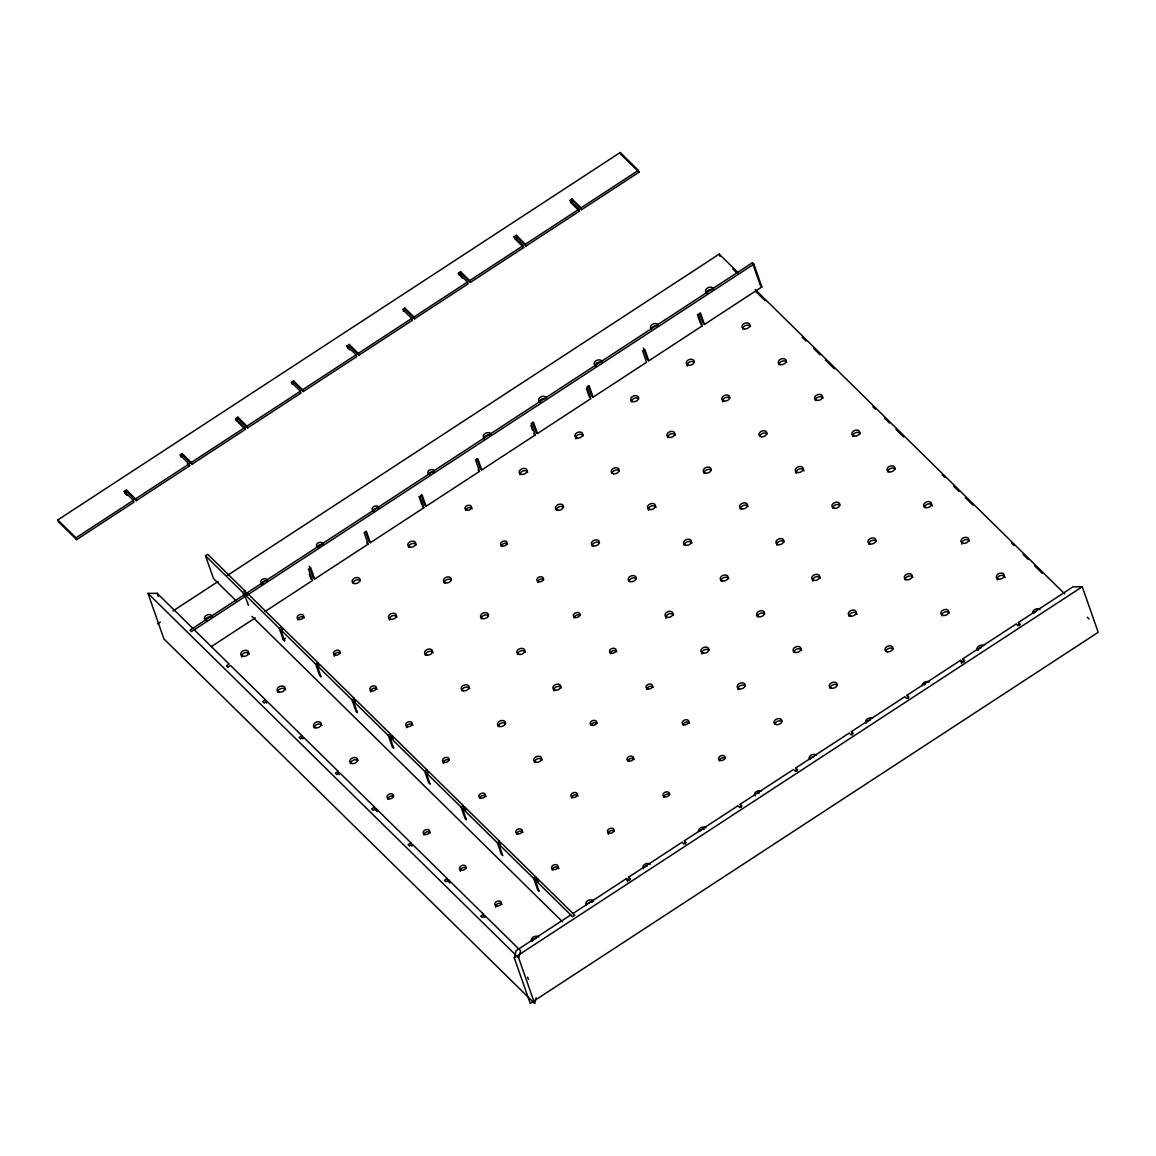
<?xml version="1.0" encoding="UTF-8"?>
<svg xmlns="http://www.w3.org/2000/svg" width="1156" height="1156" viewBox="0 0 1156 1156"><rect width="100%" height="100%" fill="white"/><g stroke="black" fill="none" stroke-linecap="round" stroke-linejoin="round"><path stroke-width="1.5" d="M1019.606 625.714L1018.465 622.463L1073.043 586.815L1082.247 586.757L1098.2 632.303L530.214 1003.379L514.261 957.818L516.183 950.608L570.761 914.96M536.182 997.715L534.636 1003.495L518.683 957.934L520.619 950.723L485 915.697L482.211 917.517L480.752 916.087L483.54 914.266L448.658 879.947L445.869 881.768L444.41 880.337L447.199 878.517L412.302 844.212L409.527 846.033L408.068 844.603L410.857 842.782L375.96 808.478L373.186 810.298L371.726 808.868L374.515 807.047L339.618 772.728L336.829 774.549L335.385 773.118L338.159 771.298L303.334 737.051L300.56 738.872L299.101 737.441L301.889 735.621L266.935 701.244L264.146 703.065L262.687 701.634L265.475 699.814L230.579 665.509L227.804 667.33L226.345 665.899L229.134 664.079L194.237 629.774M458.354 273.134L467.443 282.064L468.079 283.885L414.614 318.81L413.978 316.99L404.889 308.06L402.664 309.505L411.753 318.449L412.389 320.27L358.938 355.195L358.302 353.375L349.213 344.43L346.988 345.89L356.062 354.82L356.713 356.64L303.248 391.566L302.612 389.745L293.523 380.815L291.298 382.275L300.387 391.205L301.022 393.026L247.557 427.951L246.922 426.13L237.847 417.186L235.607 418.645L244.696 427.575L245.332 429.411L191.882 464.322L191.246 462.501L182.157 453.571L179.931 455.03L189.02 463.961L189.656 465.781L136.191 500.707L135.555 498.886L126.466 489.956L124.241 491.401L133.33 500.346L133.966 502.166L76.614 539.635L58.436 521.761L57.8 519.94L620.223 152.505L638.401 170.38L639.037 172.201L581.67 209.669L572.596 200.739L571.945 198.919L569.72 200.378L578.809 209.308L579.445 211.129L525.994 246.055L516.905 237.125L516.27 235.289L514.044 236.749L514.68 238.57L523.769 247.514L470.304 282.425L461.215 273.495L460.579 271.674L458.354 273.134L462.4 278.307M127.146 495.462L124.877 493.222L127.102 491.777L126.466 489.956M180.567 456.851L182.793 455.392L182.157 453.571M245.332 429.411L236.258 420.466L238.483 419.021L237.847 417.186M291.933 384.095L294.159 382.636L293.523 380.815M349.892 349.95L347.624 347.71L349.849 346.251L349.213 344.43M403.314 311.325L405.539 309.88L404.889 308.06M458.99 274.955L461.215 273.495M514.68 238.57L516.905 237.125M572.596 200.739L570.356 202.199L579.445 211.129M76.614 539.635L75.978 537.815L133.33 500.346M135.555 498.886L189.02 463.961M191.246 462.501L244.696 427.575M246.922 426.13L300.387 391.205M302.612 389.745L356.062 354.82M358.302 353.375L411.753 318.449M413.978 316.99L467.443 282.064M470.304 282.425L469.668 280.605L523.119 245.693L514.044 236.749M525.994 246.055L525.359 244.234L578.809 209.308M581.67 209.669L581.035 207.849L638.401 170.38M236.575 601.265L213.484 578.535L205.493 555.761L207.733 554.302L245.159 591.121L246.3 594.372M172.923 611.004L218.195 581.439M227.255 575.515L719.22 254.118L738.482 273.062M157.592 623.821L160.381 622.015M244.075 595.831L242.933 592.58L245.159 591.121M752.426 262.73L190.003 630.165L191.463 631.581L753.885 264.16L752.426 262.73L760.402 285.503L761.862 286.934L704.495 324.403L703.05 322.972L699.626 313.218M211.505 646.479L255.274 617.882M264.955 611.567L312.481 580.514L308.493 569.128L310.718 567.668L314.707 579.055L368.157 544.144L364.169 532.743L366.394 531.298L370.382 542.684L423.847 507.759L419.859 496.372L422.085 494.913L426.073 506.299L479.538 471.373L475.55 459.987L477.775 458.542L481.763 469.928L535.214 435.003L531.225 423.616L533.451 422.157L537.439 433.543L590.904 398.618L586.916 387.231L589.141 385.772L593.129 397.173L646.594 362.247L642.606 350.846L644.831 349.401L648.819 360.788L702.27 325.862L698.282 314.475L700.507 313.016L704.495 324.403M279.275 628.315L281.5 626.855L246.618 592.551L244.393 594.011L279.275 628.315L283.263 639.702L284.723 641.132L280.735 629.745L282.96 628.286L317.857 662.605L318.984 665.856M283.263 639.702L285.489 638.256M355.34 701.591L354.198 698.34L319.302 664.035L317.076 665.48L321.065 676.881L319.62 675.451L315.617 664.05L317.857 662.605M391.682 737.34L390.54 734.089L355.643 699.77L353.418 701.23L357.406 712.616L355.961 711.186L351.973 699.799L354.198 698.34M428.023 773.075L426.882 769.824L392 735.505L389.76 736.964L393.748 748.351L392.303 746.92L388.315 735.534L390.54 734.089M464.365 808.824L463.224 805.559L428.341 771.254L426.116 772.714L430.104 784.1L428.645 782.67L424.657 771.283L426.882 769.824M500.707 844.559L499.58 841.308L464.683 806.989L462.458 808.449L466.446 819.835L464.987 818.405L460.998 807.018L463.224 805.559M537.063 880.294L535.922 877.043L501.025 842.738L498.8 844.183L502.788 855.585L501.328 854.154L497.34 842.753L499.58 841.308M535.141 879.933L572.581 916.737L574.807 915.292L537.367 878.473L535.141 879.933L539.13 891.319L537.685 889.889L533.696 878.502L535.922 877.043M572.986 913.5L626.451 878.574L628.257 880.366L630.497 878.907L628.676 877.115L682.127 842.204L683.947 843.981L686.173 842.522L684.366 840.744L737.918 805.761L739.724 807.538L741.964 806.093L740.143 804.301L793.507 769.434L795.314 771.225L797.553 769.766L795.733 767.989L849.183 733.063L851.004 734.84L853.229 733.395L851.408 731.604L904.873 696.678L906.694 698.47L908.919 697.01L907.099 695.218L960.564 660.307L962.37 662.085L964.61 660.64L962.789 658.848L1016.24 623.922L1018.06 625.714L1020.286 624.254L1018.465 622.463M514.261 957.818L1082.247 586.757M534.636 1003.495L163.921 638.936L147.968 593.375L157.173 593.317L192.792 628.344M639.037 172.201L620.859 154.34L620.223 152.505M755.171 289.477L1064.676 593.852M1087.276 617.232L1089.082 619.024M732.861 269.03L736.704 272.816M755.966 291.76L764.969 300.603M802.206 337.22L806.064 341.006M813.766 348.592L820.182 354.906M825.326 359.95L834.314 368.793M872.838 406.681L875.41 409.21M884.398 418.053L889.542 423.096M895.958 429.411L903.66 436.997M942.183 474.885L944.755 477.414M953.743 486.243L958.888 491.3M965.303 497.615L973.005 505.186M1011.543 543.074L1014.101 545.603M1023.103 554.447L1028.233 559.504M1034.649 565.819L1042.365 573.39M700.825 324.431L702.27 325.862M571.945 198.919L581.035 207.849M648.819 360.788L647.36 359.357L643.372 347.97M516.27 235.289L525.359 244.234M593.129 397.173L591.67 395.742L588.26 385.974M460.579 271.674L469.668 280.605M537.439 433.543L535.994 432.113L532.569 422.359M533.769 433.572L535.214 435.003M405.539 309.88L414.614 318.81M481.763 469.928L480.304 468.498L476.893 458.73M478.078 469.943L479.538 471.373M349.849 346.251L358.938 355.195M426.073 506.299L424.613 504.869L421.203 495.115M422.388 506.328L423.847 507.759M294.159 382.636L303.248 391.566M370.382 542.684L368.937 541.254L365.513 531.485M366.712 542.713L368.157 544.144M238.483 419.021L247.557 427.951M314.707 579.055L313.247 577.639L309.259 566.238M182.793 455.392L191.882 464.322M187.373 463.556L189.656 465.781M205.493 555.761L242.933 592.58M280.735 629.745L315.617 664.05M317.076 665.48L351.973 699.799M353.418 701.23L388.315 735.534M389.76 736.964L424.657 771.283M426.116 772.714L460.998 807.018M462.458 808.449L497.34 842.753M498.8 844.183L533.696 878.502M127.102 491.777L136.191 500.707M251.979 616.408L562.582 921.852M147.968 593.375L518.683 957.934M57.8 519.94L75.978 537.815M962.789 658.848L963.931 662.099M960.564 660.307L961.705 663.558M907.099 695.218L908.24 698.484M753.885 264.16L761.862 286.934M719.22 254.118L720.015 256.401M851.408 731.604L852.55 734.855M697.4 314.678L700.247 322.813M795.733 767.989L796.874 771.24M740.143 804.301L741.285 807.553M586.598 389.052L589.444 397.187M523.119 245.693L523.769 247.514M684.366 840.744L685.494 843.996M530.907 425.437L532.627 430.321M628.676 877.115L629.818 880.381M626.451 878.574L627.592 881.826M418.978 496.56L421.824 504.695M537.367 878.473L538.508 881.725M346.988 345.89L347.624 347.71M527.627 977.109L528.422 979.378M464.683 806.989L465.825 810.24M483.54 914.266L484.682 917.517M448.658 879.947L449.785 883.213M447.199 878.517L448.34 881.782M392 735.505L393.127 738.771M410.857 842.782L411.998 846.033M309.317 574.2L311.022 579.084M375.96 808.478L377.102 811.729M374.515 807.047L375.642 810.298M235.607 418.645L236.258 420.466M338.159 771.298L339.3 774.549M281.5 626.855L282.642 630.121M301.889 735.621L303.017 738.872M245.534 597.262L248.381 605.397M265.475 699.814L266.617 703.079M124.241 491.401L124.877 493.222M157.173 593.317L158.314 596.568M796.238 473.353A4.104 2.904 -19.3 0 1 799.302 468.989A4.104 2.904 -19.3 0 1 804.012 470.983M924.424 507.715A4.104 2.904 -19.3 0 1 928.196 503.958A4.104 2.904 -19.3 0 1 932.401 506.082M1033.883 613.359A4.104 2.904 -19.3 0 1 1036.195 611.481M684.265 545.372A4.104 2.904 -19.3 0 1 687.517 541.745A4.104 2.904 -19.3 0 1 692.039 543.002M387.795 799.258A3.425 2.428 -19.3 0 1 389.673 796.556A3.425 2.428 -19.3 0 1 393.329 796.354M815.399 400.496A4.104 2.904 -19.3 0 1 818.636 396.869A4.104 2.904 -19.3 0 1 823.173 398.126M334.387 656.261A3.425 2.428 -19.3 0 1 336.107 652.967A3.425 2.428 -19.3 0 1 340.341 653.154M263.38 583.766A3.425 2.428 -19.3 0 1 260.808 581.237A3.425 2.428 -19.3 0 1 264.753 578.665A3.425 2.428 -19.3 0 1 267.311 581.193M261.545 584.17A3.425 2.428 -19.3 0 1 266.357 581.02M297.887 619.919A3.425 2.428 -19.3 0 1 300.589 616.885A3.425 2.428 -19.3 0 1 304.36 617.94M406.623 727.745A3.425 2.428 -19.3 0 1 408.747 724.263A3.425 2.428 -19.3 0 1 412.952 725.159M370.729 692.01A3.425 2.428 -19.3 0 1 372.853 688.514A3.425 2.428 -19.3 0 1 377.058 689.424M373.937 510.923A3.425 2.428 -19.3 0 1 373.619 506.66A3.425 2.428 -19.3 0 1 378.749 507.773M317.293 547.135A3.425 2.428 -19.3 0 1 322.77 544.895M319.923 547.294A3.425 2.428 -19.3 0 1 316.426 545.3A3.425 2.428 -19.3 0 1 320.14 542.294A3.425 2.428 -19.3 0 1 323.001 544.808M372.911 511.414A3.425 2.428 -19.3 0 1 377.737 508.264M587.031 904.397A4.104 2.904 -19.3 0 1 592.392 902.2M887.808 471.98A4.104 2.904 -19.3 0 1 890.553 468.527A4.104 2.904 -19.3 0 1 895.134 468.975M648.53 510.374A4.104 2.904 -19.3 0 1 651.074 506.184A4.104 2.904 -19.3 0 1 656.117 507.267M700.363 830.889A4.104 2.904 -19.3 0 1 702.082 829.762M703.108 829.444A4.104 2.904 -19.3 0 1 704.149 829.343M314.23 727.904A4.104 2.904 -19.3 0 1 317.466 724.277A4.104 2.904 -19.3 0 1 322.004 725.535M961.879 544.187A4.104 2.904 -19.3 0 1 964.436 539.996A4.104 2.904 -19.3 0 1 969.465 541.08M532.714 940.767A4.104 2.904 -19.3 0 1 536.052 938.585M849.154 616.437A4.104 2.904 -19.3 0 1 852.593 612.521A4.104 2.904 -19.3 0 1 857.058 614.371M810.342 758.885A4.104 2.904 -19.3 0 1 813.694 756.703M758.134 793.377A4.104 2.904 -19.3 0 1 759.16 793.074M852.651 436.231A4.104 2.904 -19.3 0 1 855.888 432.59A4.104 2.904 -19.3 0 1 860.425 433.861M977.846 650.525A4.104 2.904 -19.3 0 1 979.58 648.357M980.519 647.866A4.104 2.904 -19.3 0 1 981.545 647.548M644.672 867.275A4.104 2.904 -19.3 0 1 647.432 865.83M779.043 364.761A4.104 2.904 -19.3 0 1 782.294 361.12A4.104 2.904 -19.3 0 1 786.817 362.392M740.36 509.001A4.104 2.904 -19.3 0 1 743.611 505.36A4.104 2.904 -19.3 0 1 748.149 506.631M443.427 763.495A3.425 2.428 -19.3 0 1 443.268 762.873M443.326 762.223A3.425 2.428 -19.3 0 1 445.97 759.853A3.425 2.428 -19.3 0 1 449.366 760.373M479.668 797.958A3.425 2.428 -19.3 0 1 482.746 795.473A3.425 2.428 -19.3 0 1 486.084 796.643M516.559 834.357A3.425 2.428 -19.3 0 1 519.261 831.323A3.425 2.428 -19.3 0 1 523.032 832.378M571.642 797.972A3.425 2.428 -19.3 0 1 574.344 794.952A3.425 2.428 -19.3 0 1 578.116 796.007M591.048 725.202A3.425 2.428 -19.3 0 1 593.678 722.832A3.425 2.428 -19.3 0 1 597.088 723.353M627.809 760.937A3.425 2.428 -19.3 0 1 630.873 758.452A3.425 2.428 -19.3 0 1 634.225 759.622M553.84 690.985A4.104 2.904 -19.3 0 1 556.397 686.794A4.104 2.904 -19.3 0 1 561.426 687.878M517.628 654.513A4.104 2.904 -19.3 0 1 520.879 650.871A4.104 2.904 -19.3 0 1 525.402 652.143M481.286 618.778A4.104 2.904 -19.3 0 1 484.017 615.324A4.104 2.904 -19.3 0 1 488.612 615.772M444.207 583.043A4.104 2.904 -19.3 0 1 446.953 579.575A4.104 2.904 -19.3 0 1 451.534 580.037M408.588 547.294A4.104 2.904 -19.3 0 1 411.839 543.652A4.104 2.904 -19.3 0 1 416.362 544.924M352.985 582.884A4.104 2.904 -19.3 0 1 356.149 580.037A4.104 2.904 -19.3 0 1 360.239 580.673M389.442 620.151A4.104 2.904 -19.3 0 1 392 615.96A4.104 2.904 -19.3 0 1 397.028 617.044M425.336 655.149A4.104 2.904 -19.3 0 1 428.587 651.522A4.104 2.904 -19.3 0 1 433.11 652.779M498.279 726.633A4.104 2.904 -19.3 0 1 501.025 723.179A4.104 2.904 -19.3 0 1 505.606 723.627M461.938 690.898A4.104 2.904 -19.3 0 1 465.189 687.256A4.104 2.904 -19.3 0 1 469.712 688.514M534.505 762.368A4.104 2.904 -19.3 0 1 537.757 758.741A4.104 2.904 -19.3 0 1 542.294 759.998M350.571 763.74A4.104 2.904 -19.3 0 1 353.187 760.243A4.104 2.904 -19.3 0 1 357.825 760.576M575.847 438.89A4.104 2.904 -19.3 0 1 578.39 434.699A4.104 2.904 -19.3 0 1 583.419 435.783M519.969 474.538A4.104 2.904 -19.3 0 1 523.206 470.897A4.104 2.904 -19.3 0 1 527.743 472.154M706.359 293.277A4.104 2.904 -19.3 0 1 712.154 289.491M667.677 437.517A4.104 2.904 -19.3 0 1 670.928 433.876A4.104 2.904 -19.3 0 1 675.451 435.147M628.994 581.757A4.104 2.904 -19.3 0 1 631.74 578.303A4.104 2.904 -19.3 0 1 636.32 578.751M651.392 328.853A4.104 2.904 -19.3 0 1 657.099 325.876M703.99 473.252A4.104 2.904 -19.3 0 1 706.735 469.798A4.104 2.904 -19.3 0 1 711.316 470.261M592.19 546.022A4.104 2.904 -19.3 0 1 594.935 542.569A4.104 2.904 -19.3 0 1 599.516 543.017M556.311 510.273A4.104 2.904 -19.3 0 1 559.056 506.819A4.104 2.904 -19.3 0 1 563.637 507.267M759.781 436.087A4.104 2.904 -19.3 0 1 762.96 433.24A4.104 2.904 -19.3 0 1 767.035 433.876M594.993 366.033A4.104 2.904 -19.3 0 1 597.247 362.811A4.104 2.904 -19.3 0 1 601.64 362.55M631.407 401.768A4.104 2.904 -19.3 0 1 634.138 398.314A4.104 2.904 -19.3 0 1 638.733 398.777M205.277 619.891A4.104 2.904 -19.3 0 1 210.984 616.914M612.073 473.107A4.104 2.904 -19.3 0 1 615.238 470.261A4.104 2.904 -19.3 0 1 619.327 470.897M539.39 401.623A4.104 2.904 -19.3 0 1 545.097 398.632M687.213 366.134A4.104 2.904 -19.3 0 1 689.279 362.16A4.104 2.904 -19.3 0 1 694.337 362.392M484.061 438.789A4.104 2.904 -19.3 0 1 486.315 435.566A4.104 2.904 -19.3 0 1 490.708 435.306M722.76 401.883A4.104 2.904 -19.3 0 1 724.826 397.91A4.104 2.904 -19.3 0 1 729.898 398.141M742.744 329.012A4.104 2.904 -19.3 0 1 745.996 325.385A4.104 2.904 -19.3 0 1 750.519 326.642M867.419 721.749A4.104 2.904 -19.3 0 1 870.165 720.318M924.352 685.031A4.104 2.904 -19.3 0 1 925.219 684.468M997.31 579.936A4.104 2.904 -19.3 0 1 1000.359 575.572A4.104 2.904 -19.3 0 1 1005.084 577.567M646.739 689.482A3.425 2.428 -19.3 0 1 649.455 686.447A3.425 2.428 -19.3 0 1 653.227 687.502M683.008 725.217A3.425 2.428 -19.3 0 1 685.71 722.197A3.425 2.428 -19.3 0 1 689.482 723.237M610.325 653.732A3.425 2.428 -19.3 0 1 613.027 650.712A3.425 2.428 -19.3 0 1 616.798 651.767M537.627 582.263A3.425 2.428 -19.3 0 1 539.91 579.373A3.425 2.428 -19.3 0 1 543.739 579.763M574.142 617.998A3.425 2.428 -19.3 0 1 576.425 615.122A3.425 2.428 -19.3 0 1 580.254 615.498M501.285 546.513A3.425 2.428 -19.3 0 1 503.568 543.638A3.425 2.428 -19.3 0 1 507.383 544.014M465.781 510.114A3.425 2.428 -19.3 0 1 468.859 507.629A3.425 2.428 -19.3 0 1 472.197 508.799M666 618.229A4.104 2.904 -19.3 0 1 668.558 614.038A4.104 2.904 -19.3 0 1 673.587 615.122M721.026 581.121A4.104 2.904 -19.3 0 1 724.277 577.48A4.104 2.904 -19.3 0 1 728.8 578.751M776.818 545.271A4.104 2.904 -19.3 0 1 779.245 541.369A4.104 2.904 -19.3 0 1 784.187 541.904M832.696 507.831A4.104 2.904 -19.3 0 1 835.586 504.84A4.104 2.904 -19.3 0 1 839.805 505.172M701.88 653.978A4.104 2.904 -19.3 0 1 703.946 650.004A4.104 2.904 -19.3 0 1 709.004 650.236M738.222 689.713A4.104 2.904 -19.3 0 1 738.034 688.976M738.106 688.181A4.104 2.904 -19.3 0 1 741.271 685.335A4.104 2.904 -19.3 0 1 745.36 685.97M774.852 723.916A4.104 2.904 -19.3 0 1 778.017 721.084A4.104 2.904 -19.3 0 1 782.092 721.72M830.051 688.152A4.104 2.904 -19.3 0 1 833.043 684.785A4.104 2.904 -19.3 0 1 837.522 685.479M885.828 651.175A4.104 2.904 -19.3 0 1 888.993 648.328A4.104 2.904 -19.3 0 1 893.068 648.964M941.692 615.816A4.104 2.904 -19.3 0 1 944.582 612.059A4.104 2.904 -19.3 0 1 949.307 612.998M905.09 579.835A4.104 2.904 -19.3 0 1 908.327 576.208A4.104 2.904 -19.3 0 1 912.864 577.465M868.792 544.288A4.104 2.904 -19.3 0 1 871.769 540.546A4.104 2.904 -19.3 0 1 876.465 541.557M812.74 581.179A4.104 2.904 -19.3 0 1 815.356 577.003A4.104 2.904 -19.3 0 1 820.355 578.145M757.368 616.856A4.104 2.904 -19.3 0 1 760.113 613.403A4.104 2.904 -19.3 0 1 764.694 613.85M793.84 652.475A4.104 2.904 -19.3 0 1 797.25 648.921A4.104 2.904 -19.3 0 1 801.672 650.322M241.734 657.157A4.104 2.904 -19.3 0 1 244.277 652.981A4.104 2.904 -19.3 0 1 249.306 654.05M277.874 692.169A4.104 2.904 -19.3 0 1 281.125 688.528A4.104 2.904 -19.3 0 1 285.662 689.8M423.92 834.993A3.425 2.428 -19.3 0 1 426.622 831.973A3.425 2.428 -19.3 0 1 430.408 833.014M460.42 871.349A3.425 2.428 -19.3 0 1 462.154 868.04A3.425 2.428 -19.3 0 1 466.374 868.228M495.751 907.171A3.425 2.428 -19.3 0 1 497.745 903.645A3.425 2.428 -19.3 0 1 501.993 904.44M552.293 870.092A3.425 2.428 -19.3 0 1 555.429 866.957A3.425 2.428 -19.3 0 1 558.94 868.734M608.388 834.329A3.425 2.428 -19.3 0 1 610.122 831.02A3.425 2.428 -19.3 0 1 614.342 831.222M663.66 797.337A3.425 2.428 -19.3 0 1 665.957 794.461A3.425 2.428 -19.3 0 1 669.772 794.837M719.35 760.966A3.425 2.428 -19.3 0 1 721.633 758.076A3.425 2.428 -19.3 0 1 725.462 758.466M428.659 474.379A3.425 2.428 -19.3 0 1 434.136 472.139M429.613 474.538A3.425 2.428 -19.3 0 1 428.948 470.535A3.425 2.428 -19.3 0 1 434.28 470.781M206.577 620.555A4.104 2.904 -19.3 0 1 206.201 615.454A4.104 2.904 -19.3 0 1 212.357 616.769M707.747 293.147A4.104 2.904 -19.3 0 1 707.371 288.032A4.104 2.904 -19.3 0 1 713.527 289.361M651.16 328.738A4.104 2.904 -19.3 0 1 652.779 324.142A4.104 2.904 -19.3 0 1 658.299 324.995M596.366 365.903A4.104 2.904 -19.3 0 1 595.571 361.091A4.104 2.904 -19.3 0 1 601.973 361.38M484.581 438.355A4.104 2.904 -19.3 0 1 485.058 433.543A4.104 2.904 -19.3 0 1 491.025 434.136M540.69 402.274A4.104 2.904 -19.3 0 1 540.314 397.173A4.104 2.904 -19.3 0 1 546.47 398.502M532.136 941.446A4.104 2.904 -19.3 0 1 533.292 937.111A4.104 2.904 -19.3 0 1 538.812 937.068M586.453 905.076A4.104 2.904 -19.3 0 1 588.072 900.481A4.104 2.904 -19.3 0 1 593.592 901.333M643.502 868.676A4.104 2.904 -19.3 0 1 644.672 864.356A4.104 2.904 -19.3 0 1 650.192 864.312M698.744 831.67A4.104 2.904 -19.3 0 1 700.811 827.71A4.104 2.904 -19.3 0 1 705.868 827.942M755.229 795.92A4.104 2.904 -19.3 0 1 755.981 791.903A4.104 2.904 -19.3 0 1 761.24 791.08M809.764 759.55A4.104 2.904 -19.3 0 1 810.92 755.229A4.104 2.904 -19.3 0 1 816.454 755.186M866.249 723.165A4.104 2.904 -19.3 0 1 866.986 719.148A4.104 2.904 -19.3 0 1 872.245 718.324M922.228 685.797A4.104 2.904 -19.3 0 1 924.424 682.185A4.104 2.904 -19.3 0 1 929.178 682.156M977.615 650.409A4.104 2.904 -19.3 0 1 978.366 646.377A4.104 2.904 -19.3 0 1 983.626 645.554M1032.857 613.403A4.104 2.904 -19.3 0 1 1034.923 609.429A4.104 2.904 -19.3 0 1 1039.981 609.66M906.463 579.705A4.104 2.904 -19.3 0 0 912.257 575.919A4.104 2.904 -19.3 0 0 906.087 574.604A4.104 2.904 -19.3 0 0 906.463 579.705M887.129 651.825A4.104 2.904 -19.3 0 0 892.909 648.039A4.104 2.904 -19.3 0 0 886.753 646.724A4.104 2.904 -19.3 0 0 887.129 651.825M298.898 619.428A3.425 2.428 -19.3 0 0 303.725 616.278A3.425 2.428 -19.3 0 0 298.595 615.165A3.425 2.428 -19.3 0 0 298.898 619.428M335.254 655.163A3.425 2.428 -19.3 0 0 340.066 652.013A3.425 2.428 -19.3 0 0 334.937 650.9A3.425 2.428 -19.3 0 0 335.254 655.163M371.596 690.898A3.425 2.428 -19.3 0 0 376.423 687.748A3.425 2.428 -19.3 0 0 371.278 686.65A3.425 2.428 -19.3 0 0 371.596 690.898M407.49 726.647A3.425 2.428 -19.3 0 0 412.302 723.497A3.425 2.428 -19.3 0 0 407.172 722.384A3.425 2.428 -19.3 0 0 407.49 726.647M943.339 615.498A4.104 2.904 -19.3 0 0 948.787 611.423A4.104 2.904 -19.3 0 0 942.386 610.527A4.104 2.904 -19.3 0 0 943.339 615.498M444.28 762.382A3.425 2.428 -19.3 0 0 449.106 759.232A3.425 2.428 -19.3 0 0 443.962 758.134A3.425 2.428 -19.3 0 0 444.28 762.382M480.621 798.131A3.425 2.428 -19.3 0 0 485.448 794.981A3.425 2.428 -19.3 0 0 480.318 793.869A3.425 2.428 -19.3 0 0 480.621 798.131M517.585 833.866A3.425 2.428 -19.3 0 0 522.396 830.716A3.425 2.428 -19.3 0 0 517.267 829.603A3.425 2.428 -19.3 0 0 517.585 833.866M572.654 797.481A3.425 2.428 -19.3 0 0 577.48 794.331A3.425 2.428 -19.3 0 0 572.336 793.233A3.425 2.428 -19.3 0 0 572.654 797.481M628.763 761.11A3.425 2.428 -19.3 0 0 633.589 757.96A3.425 2.428 -19.3 0 0 628.445 756.848A3.425 2.428 -19.3 0 0 628.763 761.11M592.002 725.361A3.425 2.428 -19.3 0 0 596.814 722.211A3.425 2.428 -19.3 0 0 591.684 721.113A3.425 2.428 -19.3 0 0 592.002 725.361M555.039 690.118A4.104 2.904 -19.3 0 0 560.819 686.346A4.104 2.904 -19.3 0 0 554.663 685.017A4.104 2.904 -19.3 0 0 555.039 690.118M519.015 654.383A4.104 2.904 -19.3 0 0 524.795 650.597A4.104 2.904 -19.3 0 0 518.625 649.267A4.104 2.904 -19.3 0 0 519.015 654.383M482.659 618.633A4.104 2.904 -19.3 0 0 488.453 614.862A4.104 2.904 -19.3 0 0 482.283 613.533A4.104 2.904 -19.3 0 0 482.659 618.633M445.595 582.899A4.104 2.904 -19.3 0 0 451.375 579.127A4.104 2.904 -19.3 0 0 445.219 577.798A4.104 2.904 -19.3 0 0 445.595 582.899M409.975 547.164A4.104 2.904 -19.3 0 0 415.755 543.378A4.104 2.904 -19.3 0 0 409.6 542.048A4.104 2.904 -19.3 0 0 409.975 547.164M354.285 583.534A4.104 2.904 -19.3 0 0 360.08 579.763A4.104 2.904 -19.3 0 0 353.909 578.434A4.104 2.904 -19.3 0 0 354.285 583.534M390.627 619.284A4.104 2.904 -19.3 0 0 396.421 615.498A4.104 2.904 -19.3 0 0 390.251 614.168A4.104 2.904 -19.3 0 0 390.627 619.284M426.723 655.019A4.104 2.904 -19.3 0 0 432.503 651.233A4.104 2.904 -19.3 0 0 426.347 649.918A4.104 2.904 -19.3 0 0 426.723 655.019M463.325 690.753A4.104 2.904 -19.3 0 0 469.105 686.982A4.104 2.904 -19.3 0 0 462.949 685.653A4.104 2.904 -19.3 0 0 463.325 690.753M499.667 726.503A4.104 2.904 -19.3 0 0 505.461 722.717A4.104 2.904 -19.3 0 0 499.291 721.387A4.104 2.904 -19.3 0 0 499.667 726.503M535.893 762.238A4.104 2.904 -19.3 0 0 541.687 758.466A4.104 2.904 -19.3 0 0 535.517 757.137A4.104 2.904 -19.3 0 0 535.893 762.238M850.773 616.134A4.104 2.904 -19.3 0 0 856.264 612.088A4.104 2.904 -19.3 0 0 849.877 611.148A4.104 2.904 -19.3 0 0 850.773 616.134M647.765 688.99A3.425 2.428 -19.3 0 0 652.591 685.84A3.425 2.428 -19.3 0 0 647.447 684.728A3.425 2.428 -19.3 0 0 647.765 688.99M684.034 724.725A3.425 2.428 -19.3 0 0 688.846 721.575A3.425 2.428 -19.3 0 0 683.716 720.477A3.425 2.428 -19.3 0 0 684.034 724.725M611.336 653.241A3.425 2.428 -19.3 0 0 616.162 650.091A3.425 2.428 -19.3 0 0 611.018 648.993A3.425 2.428 -19.3 0 0 611.336 653.241M538.653 581.771A3.425 2.428 -19.3 0 0 543.479 578.621A3.425 2.428 -19.3 0 0 538.335 577.509A3.425 2.428 -19.3 0 0 538.653 581.771M575.168 617.506A3.425 2.428 -19.3 0 0 579.98 614.356A3.425 2.428 -19.3 0 0 574.85 613.244A3.425 2.428 -19.3 0 0 575.168 617.506M502.311 546.022A3.425 2.428 -19.3 0 0 507.123 542.872A3.425 2.428 -19.3 0 0 501.993 541.774A3.425 2.428 -19.3 0 0 502.311 546.022M466.735 510.273A3.425 2.428 -19.3 0 0 471.561 507.123A3.425 2.428 -19.3 0 0 466.417 506.025A3.425 2.428 -19.3 0 0 466.735 510.273M664.686 796.845A3.425 2.428 -19.3 0 0 669.512 793.695A3.425 2.428 -19.3 0 0 664.368 792.597A3.425 2.428 -19.3 0 0 664.686 796.845M609.255 833.23A3.425 2.428 -19.3 0 0 614.082 830.08A3.425 2.428 -19.3 0 0 608.937 828.968A3.425 2.428 -19.3 0 0 609.255 833.23M553.319 869.601A3.425 2.428 -19.3 0 0 558.131 866.451A3.425 2.428 -19.3 0 0 553.001 865.353A3.425 2.428 -19.3 0 0 553.319 869.601M720.376 760.475A3.425 2.428 -19.3 0 0 725.188 757.325A3.425 2.428 -19.3 0 0 720.058 756.212A3.425 2.428 -19.3 0 0 720.376 760.475M795.097 652.432A4.104 2.904 -19.3 0 0 801.021 648.791A4.104 2.904 -19.3 0 0 794.981 647.273A4.104 2.904 -19.3 0 0 795.097 652.432M242.919 656.29A4.104 2.904 -19.3 0 0 248.699 652.519A4.104 2.904 -19.3 0 0 242.543 651.189A4.104 2.904 -19.3 0 0 242.919 656.29M279.261 692.039A4.104 2.904 -19.3 0 0 285.055 688.254A4.104 2.904 -19.3 0 0 278.885 686.924A4.104 2.904 -19.3 0 0 279.261 692.039M315.602 727.774A4.104 2.904 -19.3 0 0 321.397 723.988A4.104 2.904 -19.3 0 0 315.227 722.673A4.104 2.904 -19.3 0 0 315.602 727.774M352.074 763.538A4.104 2.904 -19.3 0 0 357.724 759.637A4.104 2.904 -19.3 0 0 351.467 758.481A4.104 2.904 -19.3 0 0 352.074 763.538M388.821 798.767A3.425 2.428 -19.3 0 0 393.632 795.617A3.425 2.428 -19.3 0 0 388.503 794.504A3.425 2.428 -19.3 0 0 388.821 798.767M424.946 834.502A3.425 2.428 -19.3 0 0 429.757 831.352A3.425 2.428 -19.3 0 0 424.628 830.254A3.425 2.428 -19.3 0 0 424.946 834.502M461.287 870.251A3.425 2.428 -19.3 0 0 466.114 867.101A3.425 2.428 -19.3 0 0 460.969 865.988A3.425 2.428 -19.3 0 0 461.287 870.251M496.661 906.015A3.425 2.428 -19.3 0 0 501.386 902.764A3.425 2.428 -19.3 0 0 496.17 901.796A3.425 2.428 -19.3 0 0 496.661 906.015M813.896 580.341A4.104 2.904 -19.3 0 0 819.734 576.613A4.104 2.904 -19.3 0 0 813.622 575.211A4.104 2.904 -19.3 0 0 813.896 580.341M758.755 616.726A4.104 2.904 -19.3 0 0 764.535 612.94A4.104 2.904 -19.3 0 0 758.379 611.611A4.104 2.904 -19.3 0 0 758.755 616.726M963.078 543.32A4.104 2.904 -19.3 0 0 968.858 539.534A4.104 2.904 -19.3 0 0 962.702 538.219A4.104 2.904 -19.3 0 0 963.078 543.32M998.495 579.069A4.104 2.904 -19.3 0 0 1004.289 575.283A4.104 2.904 -19.3 0 0 998.119 573.954A4.104 2.904 -19.3 0 0 998.495 579.069M925.812 507.585A4.104 2.904 -19.3 0 0 931.592 503.799A4.104 2.904 -19.3 0 0 925.436 502.484A4.104 2.904 -19.3 0 0 925.812 507.585M889.195 471.85A4.104 2.904 -19.3 0 0 894.975 468.064A4.104 2.904 -19.3 0 0 888.82 466.735A4.104 2.904 -19.3 0 0 889.195 471.85M854.024 436.101A4.104 2.904 -19.3 0 0 859.818 432.315A4.104 2.904 -19.3 0 0 853.648 430.986A4.104 2.904 -19.3 0 0 854.024 436.101M816.772 400.366A4.104 2.904 -19.3 0 0 822.566 396.58A4.104 2.904 -19.3 0 0 816.396 395.251A4.104 2.904 -19.3 0 0 816.772 400.366M780.43 364.617A4.104 2.904 -19.3 0 0 786.225 360.845A4.104 2.904 -19.3 0 0 780.054 359.516A4.104 2.904 -19.3 0 0 780.43 364.617M744.132 328.882A4.104 2.904 -19.3 0 0 749.912 325.096A4.104 2.904 -19.3 0 0 743.742 323.781A4.104 2.904 -19.3 0 0 744.132 328.882M521.342 474.394A4.104 2.904 -19.3 0 0 527.136 470.622A4.104 2.904 -19.3 0 0 520.966 469.293A4.104 2.904 -19.3 0 0 521.342 474.394M577.032 438.023A4.104 2.904 -19.3 0 0 582.812 434.237A4.104 2.904 -19.3 0 0 576.656 432.908A4.104 2.904 -19.3 0 0 577.032 438.023M632.78 401.638A4.104 2.904 -19.3 0 0 638.574 397.866A4.104 2.904 -19.3 0 0 632.404 396.537A4.104 2.904 -19.3 0 0 632.78 401.638M688.398 365.267A4.104 2.904 -19.3 0 0 694.192 361.481A4.104 2.904 -19.3 0 0 688.022 360.152A4.104 2.904 -19.3 0 0 688.398 365.267M723.959 401.002A4.104 2.904 -19.3 0 0 729.739 397.231A4.104 2.904 -19.3 0 0 723.584 395.901A4.104 2.904 -19.3 0 0 723.959 401.002M669.064 437.387A4.104 2.904 -19.3 0 0 674.844 433.601A4.104 2.904 -19.3 0 0 668.688 432.272A4.104 2.904 -19.3 0 0 669.064 437.387M613.374 473.758A4.104 2.904 -19.3 0 0 619.168 469.986A4.104 2.904 -19.3 0 0 612.998 468.657A4.104 2.904 -19.3 0 0 613.374 473.758M557.683 510.143A4.104 2.904 -19.3 0 0 563.478 506.357A4.104 2.904 -19.3 0 0 557.308 505.028A4.104 2.904 -19.3 0 0 557.683 510.143M593.577 545.878A4.104 2.904 -19.3 0 0 599.357 542.106A4.104 2.904 -19.3 0 0 593.187 540.777A4.104 2.904 -19.3 0 0 593.577 545.878M705.377 473.122A4.104 2.904 -19.3 0 0 711.171 469.336A4.104 2.904 -19.3 0 0 705.001 468.021A4.104 2.904 -19.3 0 0 705.377 473.122M649.715 509.507A4.104 2.904 -19.3 0 0 655.51 505.721A4.104 2.904 -19.3 0 0 649.34 504.392A4.104 2.904 -19.3 0 0 649.715 509.507M761.096 436.737A4.104 2.904 -19.3 0 0 766.876 432.965A4.104 2.904 -19.3 0 0 760.706 431.636A4.104 2.904 -19.3 0 0 761.096 436.737M630.381 581.627A4.104 2.904 -19.3 0 0 636.161 577.841A4.104 2.904 -19.3 0 0 630.006 576.512A4.104 2.904 -19.3 0 0 630.381 581.627M722.413 580.977A4.104 2.904 -19.3 0 0 728.193 577.205A4.104 2.904 -19.3 0 0 722.038 575.876A4.104 2.904 -19.3 0 0 722.413 580.977M667.2 617.362A4.104 2.904 -19.3 0 0 672.98 613.576A4.104 2.904 -19.3 0 0 666.81 612.246A4.104 2.904 -19.3 0 0 667.2 617.362M778.797 544.693A4.104 2.904 -19.3 0 0 783.768 540.285A4.104 2.904 -19.3 0 0 777.135 539.939A4.104 2.904 -19.3 0 0 778.797 544.693M834.372 508.279A4.104 2.904 -19.3 0 0 839.82 504.189A4.104 2.904 -19.3 0 0 833.404 503.308A4.104 2.904 -19.3 0 0 834.372 508.279M703.065 653.097A4.104 2.904 -19.3 0 0 708.859 649.325A4.104 2.904 -19.3 0 0 702.689 647.996A4.104 2.904 -19.3 0 0 703.065 653.097M739.407 688.846A4.104 2.904 -19.3 0 0 745.201 685.06A4.104 2.904 -19.3 0 0 739.031 683.731A4.104 2.904 -19.3 0 0 739.407 688.846M776.153 724.581A4.104 2.904 -19.3 0 0 781.933 720.795A4.104 2.904 -19.3 0 0 775.777 719.48A4.104 2.904 -19.3 0 0 776.153 724.581M831.207 688.152A4.104 2.904 -19.3 0 0 837.233 684.612A4.104 2.904 -19.3 0 0 831.28 682.965A4.104 2.904 -19.3 0 0 831.207 688.152M870.381 544.014A4.104 2.904 -19.3 0 0 875.916 539.996A4.104 2.904 -19.3 0 0 869.572 538.999A4.104 2.904 -19.3 0 0 870.381 544.014M685.653 545.242A4.104 2.904 -19.3 0 0 691.433 541.47A4.104 2.904 -19.3 0 0 685.277 540.141A4.104 2.904 -19.3 0 0 685.653 545.242M741.747 508.857A4.104 2.904 -19.3 0 0 747.542 505.085A4.104 2.904 -19.3 0 0 741.372 503.756A4.104 2.904 -19.3 0 0 741.747 508.857M797.438 472.486A4.104 2.904 -19.3 0 0 803.218 468.7A4.104 2.904 -19.3 0 0 797.062 467.371A4.104 2.904 -19.3 0 0 797.438 472.486"/></g></svg>
